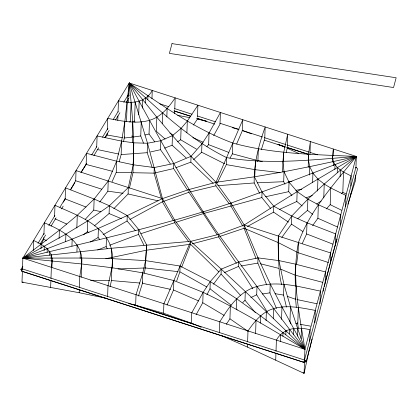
<?xml version="1.0" encoding="UTF-8"?>
<svg xmlns="http://www.w3.org/2000/svg" width="417" height="417" viewBox="0 0 417 417"><rect width="100%" height="100%" fill="white"/><g stroke="black" fill="none" stroke-linecap="round" stroke-linejoin="round"><path stroke-width="0.63" d="M81.195 277.237L81.68 263.961C84.224 241.824 61.502 230.043 44.348 222.782L43.915 234.562M308.22 167.196L308.476 154.212L310.404 141.608L309.977 154.321M133.143 165.064C134.769 137.641 131.934 110.27 129.244 83.004L356.321 156.438L355.941 167.843M129.458 188.072L132.976 172.711L133.784 142.828L121.618 141.128L97.104 135.947L96.708 147.149M201.281 327.246L191.382 323.191L191.742 312.807L203.131 292.348L210.267 281.558L221.239 269.106L238.717 261.985L258.019 257.883L278.952 260.604L295.538 264.154L325.541 271.967L325.166 282.981L324.301 286.552M196.131 314.668L202.771 302.732L203.131 292.348L173.858 280.552L142.822 272.843L111.902 267.714L81.68 263.961L22.862 258.118L22.45 269.533M206.91 294.762L210.017 288.783L210.267 281.558L180.087 266.03L145.554 260.63L112.673 258.655L81.68 258.029L22.862 258.118L129.244 83.004C162.302 105.345 195.093 129.098 232.806 143.041C272.999 154.123 314.965 154.519 356.321 156.438L304.905 349.321L304.087 373.382L247.443 347.085L221.083 335.424M229.36 203.939L215.87 185.836L215.996 182.281L242.783 119.762L242.413 130.542L236.674 143.928M236.418 263.242L218.539 236.856L218.628 234.432C184.783 186.451 157.272 134.482 129.244 83.004L124.834 121.41L121.618 141.128L116.645 161.207L108.232 181.041L94.148 199.024L77.296 215.235L59.396 230.168L22.862 258.118L304.905 349.321C299.484 314.121 291.379 278.108 298.431 242.548C310.389 209.527 334.721 183.402 356.321 156.438C313.209 159.675 269.549 165.085 226.577 157.584C189.433 139.502 159.68 110.276 129.244 83.004L128.759 96.807M213.468 284.185L221.067 274.078L221.239 269.106L190.668 241.354L174.733 220.239L162.479 198.607L147.529 143.255L129.244 83.004L156.844 117.203L172.45 135.65L191.043 156.323L215.996 182.281L230.955 203.084L244.185 225.029L258.019 257.883L270.226 283.899L281.97 306.912L304.905 349.321C271.54 329.362 238.284 309.06 203.131 292.348M219.389 332.73L219.759 321.851C228.949 307.204 239.233 291.306 256.987 286.495C278.009 280.318 299.734 286.922 320.433 291.108L320.001 303.842M217.439 182.651L226.332 164.616L226.577 157.584M229.996 158.142L232.436 153.821L232.806 143.041M278.514 260.604L278.108 242.532L278.327 236.058L291.744 216.037L307.871 199.123L324.233 184.059L356.321 156.438L289.038 182.14L230.955 203.084L230.856 205.951L242.751 226.05M226.29 324.264L229.934 318.823L230.372 306.026M210.267 281.558L236.611 298.739L236.257 309.127L237.169 309.946M252.869 288.814L238.566 266.406L238.717 261.985L218.628 234.432L190.668 241.354L111.547 248.251L22.862 258.118L65.907 234.114L87.747 220.864L109.374 205.758L128.337 187.551L133.258 164.783L154.259 167.545L173.785 163.521L191.043 156.323L201.943 143.834L209.053 133.018L220.411 112.522L220.025 123.604M255.454 312.729L245.003 300.292L245.3 291.504L221.239 269.106M247.443 347.085L247.536 344.202M247.615 341.898L247.99 330.957C254.469 321.502 262.194 311.864 273.714 308.59C287.407 304.598 301.663 307.939 315.288 310.399L314.866 322.748M259.671 193.389L254.198 182.959C253.786 163.672 258.733 145.027 265.149 126.992L264.753 138.705L261.339 149.682M255.564 161.171L254.735 176.328M257.591 161.791L257.925 160.66L258.321 148.952M267.214 311.932L256.705 294.829L256.987 286.495L238.717 261.985M266.666 284.842L257.842 263.101L258.019 257.883M255.59 333.595L256.043 320.35M270.649 208.5L261.86 197.559L262.048 192.06L254.406 176.813L215.996 182.281L189.01 189.521L162.479 198.607L127.263 215.594L98.417 228.339L72.188 239.071L22.862 258.118C92.548 241.057 162.739 225.514 230.955 203.084M260.265 323.123L260.51 315.862L236.611 298.739M266.062 320.668L266.369 311.676L245.3 291.504M276.44 308.403L269.919 292.849L270.226 283.899M288.491 222.136L273.583 212.149L273.781 206.196L262.048 192.06M273.375 318.484L273.714 308.59L256.987 286.495M281.678 284.748C277.352 268.809 279.27 252.368 278.327 236.058M275.715 360.1L275.95 353.235M276.012 351.359L276.398 340.126C283.117 327.757 297.842 326.454 310.107 329.826L309.722 341.158M282.596 171.736L282.95 161.332L283.748 152.273L287.678 134.269L287.204 148.207L286.224 152.711M283.43 161.567L283.748 152.273M284.947 184.189L283.69 181.703L284.029 171.731L282.95 161.332M280.479 341.695L280.714 334.83M281.548 319.37L281.97 306.912M286.463 307.084L283.56 295.074L283.925 284.305L278.952 260.604M282.898 336.284L283.023 332.688L260.51 315.862M291.963 195.589L288.715 191.653L289.038 182.14L284.029 171.731L254.406 176.813M285.812 334.825L285.953 330.738L266.369 311.676M281.819 237.419L291.473 224.132L291.744 216.037L273.781 206.196L244.185 225.029L218.628 234.432M289.356 333.908L289.518 329.274L273.714 308.59M283.925 284.305L290.456 306.73L289.951 321.497L290.586 323.868M302.158 205.93L296.826 201.489L297.154 191.638L289.038 182.14M295.538 264.154L295.163 275.168L295.366 286.015M293.276 334.882L293.495 328.44M296.065 285.984L295.611 299.276L296.32 307.277M296.623 263.94L298.087 252.707L298.431 242.548M297.311 336.092L297.576 328.247L290.456 306.73M298.343 307.444L297.785 323.905L298.306 328.236M301.116 338.573L301.46 328.497M308.272 160.269L308.476 154.212M302.356 243.325L306.625 233.942L307.001 222.767L291.744 216.037M297.702 218.784L307.491 210.377L307.871 199.123L297.154 191.638L273.781 206.196M309.43 175.036L309.711 166.633L308.46 160.144M312.609 182.552L312.927 173.133L309.711 166.633L284.029 171.731M303.086 372.605L304.087 373.382L309.466 348.711M317.53 191.043L317.931 179.096L312.927 173.133M312.609 225.618L317.895 218.268L318.348 204.747L307.871 199.123M323.764 197.986L324.233 184.059L317.931 179.096L297.154 191.638M326.355 208.917L330.196 204.669L330.759 187.999L324.233 184.059M332.464 158.653L333.313 149.005L333.079 156.015M332.573 162.072L332.573 155.463M333.298 165.721L333.438 161.53L332.698 158.392M325.166 282.981L330.269 263.101L330.613 252.937L244.185 225.029L244.075 228.287L256.007 258.462M334.867 169.422L335.023 164.663L333.438 161.53L309.711 166.633M337.249 172.336L337.41 167.556L335.023 164.663M330.269 263.101L335.31 245.081L335.685 233.906L307.001 222.767M340.142 176.735L340.366 170.021L337.41 167.556L317.931 179.096M340.449 224.893L340.788 214.75L318.348 204.747M341.466 193.613L342.821 192.289L343.504 172.039L340.366 170.021M345.552 206.743L345.933 195.432L330.759 187.999M347.903 204.163L350.436 196.225L350.52 193.697M350.775 186.102L351.119 175.974L343.504 172.039M355.696 175.046L355.513 180.457L350.436 196.225M106.945 298.431L79.188 292.724L21.986 282.158L22.382 271.337L21.752 271.248L22.466 268.934L305.171 360.236L304.457 362.55L21.752 271.248M41.033 244.602L43.743 239.275L43.811 237.508M54.591 216.371L54.992 205.268C73.256 213.812 94.435 220.463 106.481 237.82C112.616 246.765 113.252 257.643 112.329 268.126M59.094 238.415L59.396 230.168M63.384 202.203L65.156 198.925L65.558 187.89L94.148 199.024L109.374 205.758L127.263 215.594L138.778 229.663L146.638 244.977L145.747 260.985M65.636 241.542L65.907 234.114M71.933 245.978L72.188 239.071M70.421 189.839L75.691 180.754L76.05 170.616L162.479 198.607L162.364 201.797L173.42 220.614M76.832 228.005L77.296 215.235M76.926 251.785L77.171 245.029M80.919 172.602L86.152 164.449L86.548 153.336L116.645 161.207L133.258 164.783M83.358 234.87L87.356 231.732L87.747 220.864M85.282 219.311L93.747 210.059L94.148 199.024M99.699 239.358L98.084 237.56L98.417 228.339M105.282 137.579L107.164 135.009L107.226 133.231M107.357 129.671L107.753 118.407C121.441 120.888 135.754 124.287 149.521 120.294C161.03 117.005 168.708 107.331 175.161 97.875L174.759 109.332M99.752 202.037L107.867 191.174L108.232 181.041M107.174 248.709L106.163 246.546L106.481 237.82M94.273 225.951L109.092 213.567L109.374 205.758M107.607 296.623L108.003 285.708L111.902 267.714L112.673 258.655M111.547 248.251L111.323 258.53M110.093 286.74L111.433 280.552L111.902 267.714M117.787 120.32L117.943 115.9M118.074 112.11L118.475 100.742C130.761 104.135 145.554 102.905 152.252 90.453L151.96 98.725M112.058 181.749L116.249 172.32L116.645 161.207M119.153 161.78L121.144 154.571L121.618 141.128M124.834 121.41L124.245 138.011L123.578 141.556M126.513 121.67L127.206 102.092M128.566 102.212L128.712 98.005M131.094 102.347L130.406 121.78L129.426 121.91M135.311 230.596L127.065 221.02L127.263 215.594M113.846 208.667L128.108 193.973L128.337 187.551M132.742 122.134L132.21 137.162L132.59 142.536M134.962 122.165L134.519 121.102L135.191 102.16M138.694 114.847L139.169 101.331M143.511 143.135L140.748 135.963L141.243 121.962M142.437 108.165L142.729 99.861M191.382 323.191L163.547 313.23L135.645 305.202L136.02 294.788L142.822 272.843L145.554 260.63L146.638 244.977M143.928 245.133L138.606 234.422L138.778 229.663M145.481 102.79L145.653 97.906M147.816 99.58L147.952 95.764M142.822 272.843L142.447 283.263L138.48 296.06M152.153 167.462L147.196 152.695L147.529 143.255L160.821 140.68L172.45 135.65L181.098 128.394L187.311 121.086L197.893 105.235L197.486 116.791M154.77 141.858L149.036 134.019L149.521 120.294M145.554 260.63L145.293 267.954L144.345 273.057M154.259 167.545L154.061 173.138L161.499 198.815M156.844 117.203L156.349 131.292L165.106 139.043M170.329 163.855L160.503 149.693L160.821 140.68M162.302 123.797L162.682 113.002M166.836 116.948L167.134 108.503M163.547 313.23L163.881 303.8L190.668 241.354L190.569 244.237L181.661 267.24M186.159 157.923L172.112 145.241L172.45 135.65M174.608 113.554L174.713 110.541M187.52 190.116L173.608 168.577L173.785 163.521M188.76 241.792L174.645 222.704L174.733 220.239M167.04 305.093L173.524 289.977L173.858 280.552M177.475 141.832L180.697 139.784L181.098 128.394M176.704 280.907L179.883 271.837L180.087 266.03M186.905 132.648L187.311 121.086M202.553 212.555L188.911 192.268L189.01 189.521M213.186 183.298L190.84 162.15L191.043 156.323M193.436 125.048L197.403 119.1L197.444 117.948M193.54 159.669L201.651 152.231L201.943 143.834M203.329 211.82L203.267 213.624L217.153 234.745M206.895 146.565L208.646 144.678L209.053 133.018M33.256 250.497L33.626 240.416C39.412 243.387 45.802 246.139 49.623 251.696C52.87 256.439 52.068 262.371 51.849 267.771M41.007 248.735L41.168 244.326M44.139 250.575L44.296 246.338M47.116 252.342L47.241 248.808M49.498 255.204L49.623 251.696M51.088 258.358L51.213 254.829M50.645 287.349L50.895 280.474M50.963 278.603L51.374 267.354L52.099 260.901M51.854 260.974L51.963 257.967M80.153 258.404L80.403 251.534M79.188 292.724L79.293 289.836M79.376 287.527L79.777 276.56L81.68 263.961M81.456 264.128L81.68 258.029M124.407 136.885L124.245 138.011L132.21 137.162L132.059 135.879M142.687 281.986L142.447 283.263L170.537 289.335M309.419 349.972L311.942 338.995M323.149 291.311L323.868 288.335M303.821 362.462L355.962 167.243L356.598 167.332M304.957 360.663L304.457 362.55L22.382 271.337M303.633 361.82L304.457 362.55L306.182 361.607L357.604 168.703L355.962 167.243M335.31 245.081L337.103 239.082M128.78 96.207L129.14 95.05M213.692 135.572L220.004 124.188M22.002 270.909L20.85 269.627L22.878 266.291M38.004 243.361L44.082 233.353M48.815 225.571L54.893 215.563M59.959 207.223L65.365 198.325M70.77 189.433L74.82 182.761M81.237 172.195L86.642 163.302M91.709 154.962L96.775 146.622M102.519 137.172L107.92 128.274M113.325 119.382L118.053 111.594M123.797 102.144L128.863 93.804M40.214 243.961L45.62 235.063M51.02 226.17L56.086 217.83M61.492 208.933L63.181 206.154M93.919 155.562L98.647 147.78M104.724 137.772L109.118 130.542M115.535 119.981L119.924 112.752M126.346 102.186L127.696 99.965M128.368 98.85L129.046 97.74M242.814 302.497L245.003 300.292M316.623 204.116L321.184 200.989M337.41 167.556L356.321 156.438L333.438 161.53M90.385 242.027L98.084 237.56M103.103 234.698L127.065 221.02M247.479 226.426L273.583 212.149M129.823 219.519L162.364 201.797L188.911 192.268M250.852 297.561L256.705 294.829M279.39 209.485L296.826 201.489M224.346 272.64L238.566 266.406M20.85 269.627L22.466 268.934M97.661 250.007L106.163 246.546M305.989 197.908L312.291 195.448M164.569 148.134L172.112 145.241M138.606 234.422L109.64 245.248M175.76 167.775L190.84 162.15M219.702 236.47L244.075 228.287L278.108 242.532L297.529 252.426M174.645 222.704L141.009 233.64M175.838 222.329L203.267 213.624L261.86 197.559M192.315 243.778L218.539 236.856M105.798 258.717L146.45 250.205L189.344 244.404M190.136 191.976L215.87 185.836M144.892 134.993L149.036 134.019M173.608 168.577L154.061 173.138L132.976 172.711M150.521 151.944L160.503 149.693M265.52 196.756L288.715 191.653M295.835 190.334L301.772 189.24M240.974 265.994L257.842 263.101M132.465 121.441L134.519 121.102M262.21 294.001L269.919 292.849M133.273 137.011L140.748 135.963M147.196 152.695L121.144 154.571M217.789 185.69L254.198 182.959M21.986 282.158L23.211 282.106M257.268 182.823L283.69 181.703M118.001 268.97L145.293 267.954L178.028 271.629M288.157 181.583L291.989 181.484M90.572 280.26L109.541 280.526M116.249 172.32L131.782 172.685M133.784 142.828L147.529 143.255M111.433 280.552L139.867 283.039M280.078 172.602L255.272 169.698L226.332 164.616M107.867 191.174L123.046 193.274M275.032 293.683L283.56 295.074M107.164 135.009L122.416 137.688M300.204 324.327L310.493 326.125M177.736 115.363L189.792 117.657M296.831 299.531L316.936 303.758M97.244 149.521L118.694 154.055M257.925 160.66L262.361 161.634M197.403 119.1L206.822 121.222M128.108 193.973L158.079 200.822M93.747 210.059L100.872 211.685M128.618 303.54L135.645 305.202M260.156 263.685L278.686 268.345M322.664 282.33L295.163 275.168L280.453 269.074M86.152 164.449L112.486 171.335M232.436 153.821L256.184 160.196M232.451 127.717L238.675 129.484M295.825 323.305L297.785 323.905L297.675 322.675M159.805 103.812L168.468 106.611M174.655 108.613L191.982 114.216M197.549 116.015L215.495 121.821M219.827 123.218L239.009 129.421M242.105 130.422L262.522 137.026M264.378 137.626L286.036 144.631M287.277 145.033L308.934 152.033M310.17 152.434L317.598 154.837M174.572 111.016L190.658 116.218M196.845 118.22L205.508 121.019M277.91 144.433L284.097 146.435M287.193 147.436L307.61 154.04M173.936 110.927L190.642 116.327M196.829 118.329L214.776 124.136M264.279 140.143L285.317 146.946M286.557 147.347L308.835 154.551M75.691 180.754L101.68 189.172M298.087 252.707L328.414 262.502M134.071 304.905L194.202 324.353M287.172 296.331L295.611 299.276L295.59 298.066M242.413 130.542L251.347 133.805M208.646 144.678L228.865 152.45M306.625 233.942L332.917 244.153M65.156 198.925L86.006 207.04M109.092 213.567L121.451 218.69M278.222 144.407L284.957 147.258M173.524 289.977L198.831 301.017M192.821 137.631L203.188 142.249M317.895 218.268L337.53 227.02M55.065 218.842L66.777 224.075M287.204 148.207L298.52 153.383M330.196 204.669L341.58 210.241M43.743 239.275L46.433 240.593M201.651 152.231L224.648 163.772M342.821 192.289L346.152 194.009M87.356 231.732L88.962 232.608M206.785 286.964L179.883 271.837M202.771 302.732L224.19 315.419M196.412 149.119L180.697 139.784M169.875 133.054L173.482 135.296M291.473 224.132L302.836 231.487M229.934 318.823L248.037 331.327M307.491 210.377L312.693 214.322M283.023 332.688L304.905 349.321L297.576 328.247M210.017 288.783L231.211 305.213M304.54 360.147L306.182 361.607M285.953 330.738L304.905 349.321L289.518 329.274M190.569 244.237L218.826 271.884M221.067 274.078L240.729 295.611M172.002 43.618L169.401 53.381L393.549 87.528L396.15 77.765L172.002 43.618"/></g></svg>
